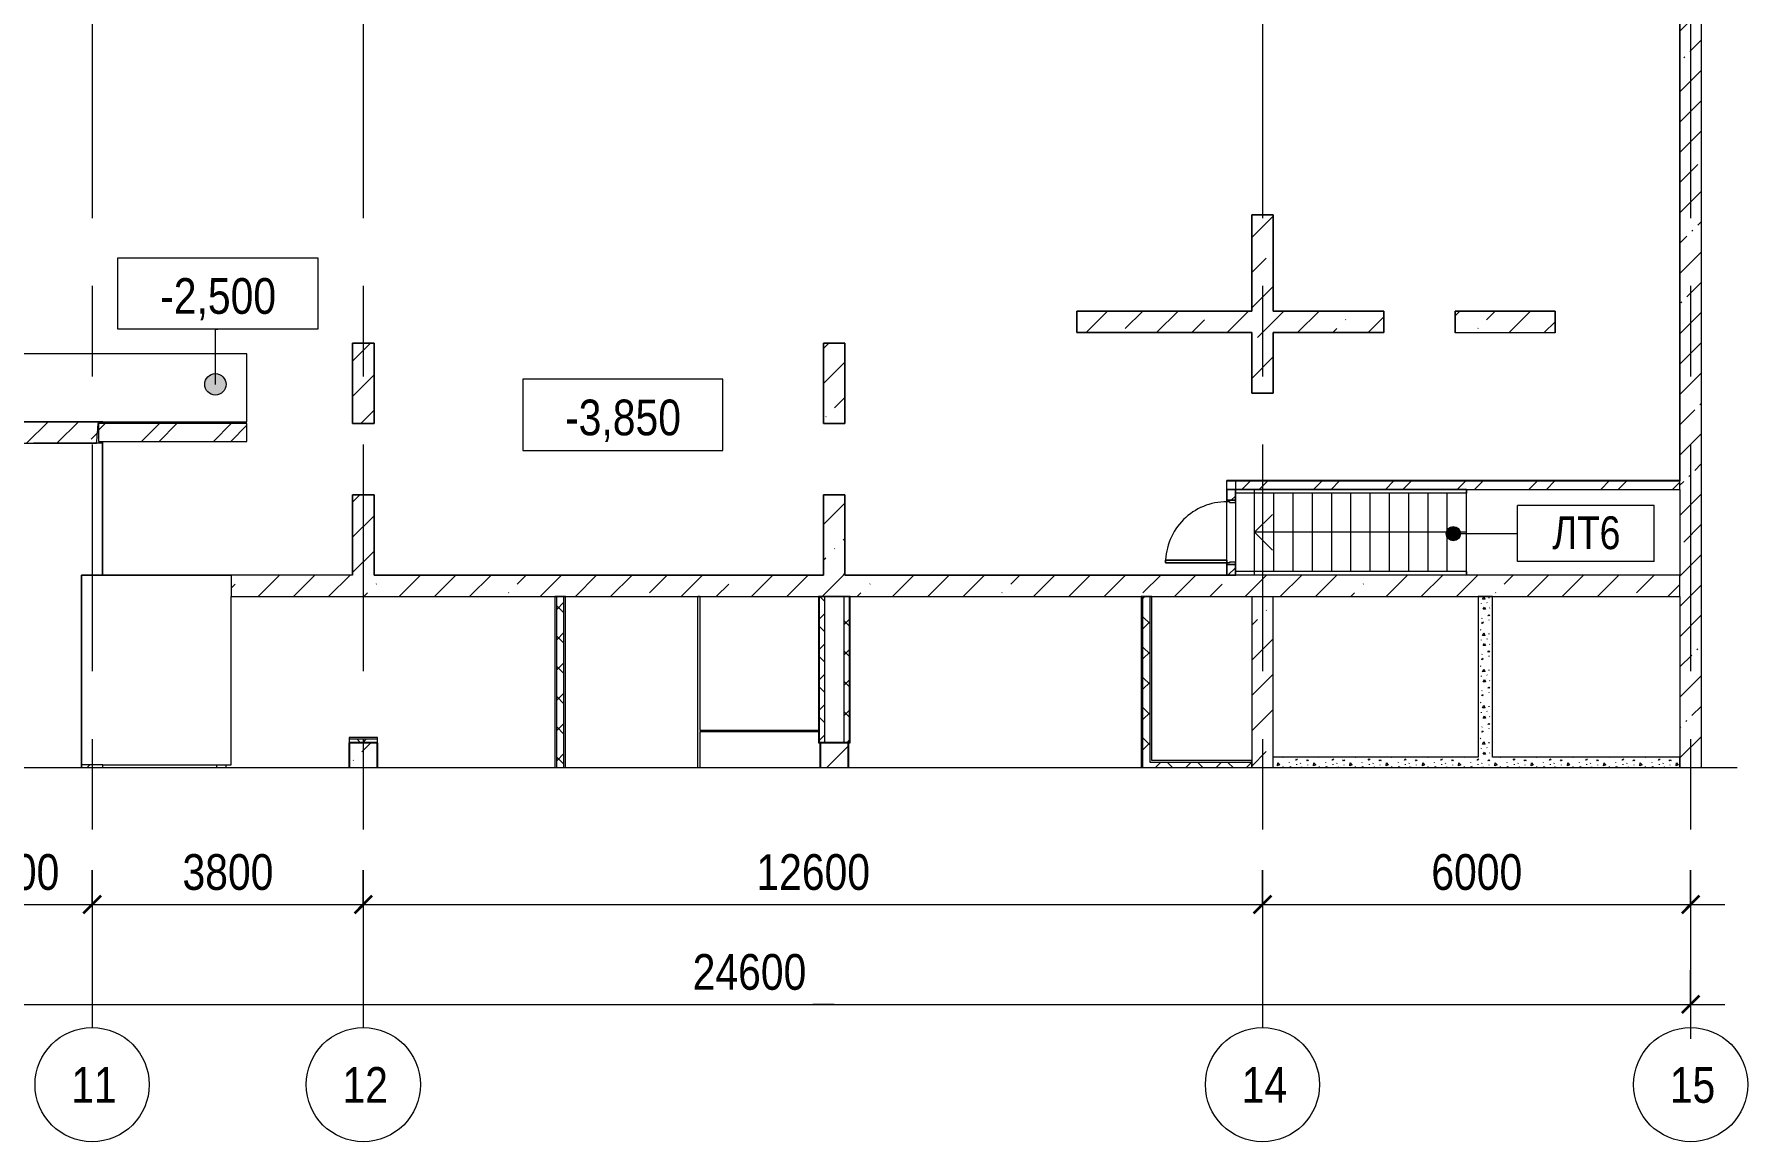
# Model space of a CAD drawing. Header units: millimetres. Extents: x 46431 to 216095, y -43515 to 31605.
# Drawn here: x 191614 to 215625, y -21274 to -5752 of the extents above; entities that cross this region are included whole.
import ezdxf

# ---------------------------------------------------------------- set-up
doc = ezdxf.new("R2010")
doc.units = ezdxf.units.MM
doc.linetypes.add('Осевые', pattern=[6350, 1270, -952.5, 3175, -952.5])
for name, color, linetype, lineweight in [('Высотные отметки', 7, 'Continuous', 9), ('Двери', 7, 'Continuous', 9), ('Каркас_Импост', 7, 'Continuous', 9), ('Колонны', 7, 'Continuous', 9), ('Колонны-1', 7, 'Continuous', 25), ('Контуры', 7, 'Continuous', 9), ('Линии подступенков-1', 7, 'Continuous', 9), ('Линии свеса', 7, 'Continuous', 9), ('Марки помещений', 7, 'Continuous', 9), ('Общие ребра', 7, 'Continuous', 9), ('Ограждение', 7, 'Continuous', 9), ('Оси', 7, 'Continuous', 9), ('Оси-1', 7, 'Continuous', 18), ('Оси-2', 7, 'Осевые', 9), ('Панель', 7, 'Continuous', 9), ('Перекрытия', 7, 'Continuous', 9), ('Перекрытия-1', 7, 'Continuous', 18), ('Поручни', 7, 'Continuous', 9), ('Размеры', 7, 'Continuous', 9), ('Размеры-200', 7, 'Continuous', 9), ('Стены', 7, 'Continuous', 9), ('Стены-1', 7, 'Continuous', 18), ('Стрелки вверх', 7, 'Continuous', 9), ('Штриховка разреза-3', 7, 'Continuous', 9), ('Элементы узлов', 7, 'Continuous', 9)]:
    doc.layers.add(name, color=color, linetype=linetype, lineweight=lineweight)
doc.styles.add('Arial Narrow', font='Arial Narrow.ttf', dxfattribs={"height": 500})
doc.styles.add('Arial Narrow_1', font='Arial Narrow.ttf', dxfattribs={"height": 460})
doc.dimstyles.new('Диагональ_-_2_5_мм_Arial_narrow', dxfattribs={"dimscale": 304.8, "dimtxt": 511.715487, "dimasz": 0.787402, "dimexe": 1.574803, "dimexo": 0.0625, "dimgap": 0.19685, "dimtad": 1, "dimdec": 0, "dimzin": 0, "dimdsep": 46, "dimtxsty": 'Arial Narrow', "dimblk1": 'OBLIQUE', "dimblk2": 'OBLIQUE', "dimsah": 1, "dimcen": 0.09, "dimdle": 1.574803, "dimazin": 0, "dimtfac": 1, "dimtdec": 4, "dimtix": 1, "dimtmove": 1, "dimatfit": 3, "dimfxl": 1.574803, "dimfxlon": 1, "dimtvp": 1, "dimtolj": 1, "dimtzin": 0, "dimarcsym": 2})
doc.dimstyles.new('Диагональ_-_2_5_мм_Arial_narrow_1', dxfattribs={"dimscale": 304.8, "dimtxt": 511.715487, "dimasz": 0.787402, "dimexe": 1.574803, "dimexo": 0.0625, "dimgap": 0.19685, "dimtad": 1, "dimdec": 0, "dimzin": 0, "dimdsep": 46, "dimtxsty": 'Arial Narrow', "dimblk1": 'OBLIQUE', "dimblk2": 'OBLIQUE', "dimsah": 1, "dimcen": 0.09, "dimdle": 1.574803, "dimazin": 0, "dimtfac": 1, "dimtdec": 4, "dimtix": 1, "dimtmove": 0, "dimatfit": 3, "dimfxl": 1.574803, "dimfxlon": 1, "dimtvp": 1, "dimtolj": 1, "dimtzin": 0, "dimarcsym": 2})
pattern_1 = [(315, (86096.3, 20.32), (507.9997, 0), [7.184, -711.236]), (63.435, (86172.5, 76.2), (-0.0009, 508.0002), [11.359, -1124.563]), (90, (86015, 60.96), (-508, 508), [10.16, -497.84]), (315, (85893.1, 127), (507.9997, 0), [7.184, -711.236]), (270, (86223.3, 40.64), (508, -508), [6.706, -501.294]), (270, (86106.45, 386.1), (508, -508), [6.706, -501.294]), (45, (86177.57, 441.96), (0, 507.9997), [7.184, -711.236]), (90, (86075.97, 182.9), (-508, 508), [6.706, -501.294]), (90, (86015, 259.1), (-508, 508), [6.706, -501.294]), (270, (86172.5, 238.76), (508, -508), [6.706, -501.294]), (45, (86020.1, 426.72), (0, 507.9997), [7.184, -711.236]), (45, (85913.4, 284.48), (0, 507.9997), [7.184, -711.236]), (270, (85903.25, 492.76), (508, -508), [6.706, -501.294]), (315, (86228.37, 406.4), (507.9997, 0), [7.184, -711.236]), (90, (86370.6, 71.1), (-508, 508), [6.706, -501.294]), (315, (86248.7, 137.16), (507.9997, 0), [7.184, -711.236]), (90, (86370.6, 264.16), (-508, 508), [10.16, -497.84]), (90, (86375.7, 436.9), (-508, 508), [6.706, -501.294]), (90, (86269, 294.64), (-508, 508), [6.706, -501.294]), (315, (86253.77, 497.84), (507.9997, 0), [7.184, -711.236]), (0, (86370.6, 497.84), (508, 508), [6.706, -501.294]), (315, (85984.53, 508), (507.9997, 0), [7.184, -711.236]), (270, (86126.77, 132.1), (508, -508), [6.706, -501.294]), (0, (86345.2, 172.7), (508, 508), [6.706, -501.294]), (56.31, (86167.41, 5.08), (507.99879, 1016.00085), [18.316, -1813.304]), (315, (86177.57, 20.32), (507.9997, 0), [14.368, -704.052]), (194.036, (86187.73, 10.16), (-1524.00192, -507.99336), [20.945, -2073.592]), (60.255, (85923.57, 45.72), (508.00199, 1015.99946), [40.956, -4054.671]), (293.199, (85943.89, 81.28), (508.006508, -1015.996307), [38.688, -3830.124]), (180, (85959.13, 45.7), (-508, -508), [35.56, -472.44]), (63.435, (85913.41, 213.36), (-0.0009, 508.0002), [22.718, -1113.204]), (315, (85923.57, 233.68), (507.9997, 0), [14.368, -704.052]), (206.565, (85933.73, 223.52), (-508.00066, -508.0002), [22.718, -1113.204]), (66.801, (86279.17, 50.8), (1016.01901, 2539.993042), [38.688, -3830.124]), (296.565, (86294.41, 86.36), (508.0002, -508.00066), [34.078, -1101.845]), (189.462, (86309.65, 55.88), (-2540.002556, -507.985985), [30.901, -3059.143]), (82.875, (86096.29, 248.92), (-0.000517, 507.999884), [40.956, -4054.671]), (315, (86101.37, 289.56), (507.9997, 0), [35.921, -682.5]), (206.565, (86126.77, 264.16), (-508.00066, -508.0002), [34.078, -1101.845]), (71.565, (86269.01, 223.52), (0.00014, 507.99998), [16.064, -1590.373]), (326.31, (86274.09, 238.76), (1016.00085, -507.99879), [18.316, -1813.304]), (194.036, (86289.33, 228.6), (-1524.00192, -507.99336), [20.945, -2073.592]), (60.255, (86060.73, 472.44), (508.00199, 1015.99946), [40.956, -4054.671]), (288.435, (86081.05, 508), (508.0012, -1015.99951), [32.129, -1574.308]), (189.462, (86091.21, 477.52), (-2540.002556, -507.985985), [30.901, -3059.143]), (63.435, (85933.73, 411.48), (-0.0009, 508.0002), [34.078, -1101.845]), (296.565, (85948.97, 441.96), (508.0002, -508.00066), [34.078, -1101.845]), (180, (85964.2, 411.5), (-508, -508), [30.48, -477.52]), (56.31, (85999.77, 320.04), (507.99879, 1016.00085), [18.316, -1813.304]), (326.31, (86009.93, 335.28), (1016.00085, -507.99879), [18.316, -1813.304]), (191.31, (86025.17, 325.12), (-2031.99947, -508.00241), [25.903, -2564.399]), (63.435, (86172.5, 365.76), (-0.0009, 508.0002), [22.718, -1113.204]), (326.31, (86182.65, 386.08), (1016.00085, -507.99879), [18.316, -1813.304]), (201.801, (86197.89, 375.92), (-1016.00392, -507.992605), [27.357, -2708.307]), (60.255, (86284.25, 416.56), (508.00199, 1015.99946), [40.956, -4054.671]), (288.435, (86304.57, 452.12), (508.0012, -1015.99951), [32.129, -1574.308]), (189.462, (86314.73, 421.64), (-2540.002556, -507.985985), [30.901, -3059.143]), (56.31, (86355.37, 330.2), (507.99879, 1016.00085), [18.316, -1813.304]), (315, (86365.53, 345.44), (507.9997, 0), [14.368, -704.052]), (194.036, (86375.69, 335.28), (-1524.00192, -507.99336), [20.945, -2073.592])]
pattern_2 = [(45, (85893.1, 0), (-493.914, 493.914), []), (45, (86387, 0), (-493.914, 493.914), [873.125, -174.625, 6.706, -167.919])]
pattern_3 = [(45, (85893.1, 0), (-424.264, 424.264), [600, -100, 20, -100]), (45, (85893.1, 424), (-424.264, 424.264), [])]
pattern_4 = [(45, (85893.1, 0), (-502.8943, 502.8943), []), (45, (85893.1, 762), (-502.8943, 502.8943), [])]
pattern_5 = [(45, (85893.1, 0), (-212.132, 212.132), []), (135, (85893.1, 0), (-212.132, -212.132), [])]

# ---------------------------------------------------------------- blocks, each defined once
blk = doc.blocks.new('Колонна 39 - Колонна 40-55-738601-Фрагмент плана на отм_ -3_500')
at = {"layer": 'Колонны'}
h = blk.add_hatch(dxfattribs=at)
h.set_pattern_fill('FP_41', color=256, style=0, pattern_type=2)
h.set_pattern_definition([(45, (-46800, -8400), (-493.914, 493.914), []), (45, (-46306.1, -8400), (-493.914, 493.914), [873.125, -174.625, 6.706, -167.919])])
h.paths.add_polyline_path([(63332, -24433), (63732, -24433), (63732, -24083), (63332, -24083)], flags=0)
at = {"layer": 'Колонны-1'}
for p, q in [((63732, -24083), (63332, -24083)), ((63332, -24083), (63332, -24433)), ((63732, -24433), (63732, -24083))]:
    blk.add_line(p, q, dxfattribs=at)
blk = doc.blocks.new('Колонна 40 - Колонна 40-55-738642-Фрагмент плана на отм_ -3_500')
at = {"layer": 'Колонны'}
h = blk.add_hatch(dxfattribs=at)
h.set_pattern_fill('FP_42', color=256, style=0, pattern_type=2)
h.set_pattern_definition([(45, (-53400, -8400), (-493.914, 493.914), []), (45, (-52906.1, -8400), (-493.914, 493.914), [873.125, -174.625, 6.706, -167.919])])
h.paths.add_polyline_path([(63732, -24433), (63732, -24083), (63332, -24083), (63332, -24433)], flags=0)
at = {"layer": 'Колонны-1'}
for p, q in [((63732, -24083), (63332, -24083)), ((63332, -24083), (63332, -24433)), ((63732, -24433), (63732, -24083))]:
    blk.add_line(p, q, dxfattribs=at)
blk = doc.blocks.new('Ограждение - Ограждение-4842398-Фрагмент плана на отм_ -3_500')
at = {"layer": 'Поручни'}
for p, q in [((122552, -12183), (122552, -12133)), ((122822, -12133), (122552, -12133)), ((122822, -12183), (122557, -12183)), ((125792, -12133), (122822, -12133)), ((125792, -12183), (122822, -12183)), ((125792, -12133), (125792, -12183))]:
    blk.add_line(p, q, dxfattribs=at)
blk = doc.blocks.new('Ограждение - Ограждение-4842402-Фрагмент плана на отм_ -3_500')
at = {"layer": 'Поручни'}
for p, q in [((122552, -13332), (122552, -13282)), ((122822, -13332), (122553, -13332)), ((122822, -13282), (122556, -13282)), ((125792, -13282), (122822, -13282)), ((125792, -13332), (122822, -13332)), ((125792, -13282), (125792, -13332))]:
    blk.add_line(p, q, dxfattribs=at)
blk = doc.blocks.new('Дверь - Однопольная - ДВ2_21х9-6240599-Фрагмент плана на отм_ -3_500')
at = {"layer": 'Двери'}
for p, q in [((-389, 918), (-429, 918)), ((-429, 918), (-429, 60)), ((-389, 60), (-389, 918)), ((-429, 60), (-389, 60))]:
    blk.add_line(p, q, dxfattribs=at)
blk.add_arc((-429, 60), 858, 360, 90, dxfattribs=at)
at = {"layer": 'Каркас_Импост'}
for p, q in [((-430, 60), (-450, 60)), ((-450, 60), (-450, -60)), ((-430, 20), (-430, 60)), ((-420, 20), (-430, 20)), ((-420, -60), (-420, 20)), ((430, 20), (420, 20)), ((420, 20), (420, -60)), ((450, 60), (430, 60)), ((430, 60), (430, 20)), ((450, -60), (450, 60)), ((-450, -60), (-420, -60)), ((420, -60), (450, -60))]:
    blk.add_line(p, q, dxfattribs=at)
at = {"layer": 'Панель'}
for p, q in [((-429, 918), (-389, 918)), ((-429, 60), (-429, 918)), ((-389, 918), (-389, 60)), ((-389, 60), (-429, 60))]:
    blk.add_line(p, q, dxfattribs=at)
blk = doc.blocks.new('Линия разрыва1 - М 200-5815316-Фрагмент плана на отм_ -3_500')
at = {"layer": 'Элементы узлов'}
blk.add_line((24200, 0), (90, 0), dxfattribs=at)
blk = doc.blocks.new('Линия разрыва1 - М 200-5354973-Фрагмент плана на отм_ -3_500')
at = {"layer": 'Элементы узлов'}
for p, q in [((-88, 0), (-11630, 0)), ((-44, -170), (-88, 0)), ((45, 172), (-44, -170)), ((90, 0), (45, 172)), ((13330, 0), (90, 0))]:
    blk.add_line(p, q, dxfattribs=at)
blk = doc.blocks.new('Ось сетки - По умолчанию 2-349628-Фрагмент плана на отм_ -3_500')
at = {"layer": 'Оси-1'}
blk.add_circle((0, 0), 4, dxfattribs=at)
blk = doc.blocks.new('DIMBLOCK43-Фрагмент плана на отм_ -3_500')
at = {"layer": 'Размеры-200', "lineweight": 35, "transparency": 16777216}
for points in [[(190225, -17950), (190345, -17830), (190105, -18070)], [(192425, -17950), (192545, -17830), (192305, -18070)]]:
    blk.add_hatch(color=256, dxfattribs=at).paths.add_polyline_path(points, flags=0)
at = {"layer": 'Размеры-200', "transparency": 16777216}
for p, q in [((190225, -17470), (190225, -18430)), ((190225, -17950), (190225, -17470)), ((192425, -17470), (192425, -18430)), ((192425, -17950), (192425, -17470)), ((190225, -17950), (192425, -17950))]:
    blk.add_line(p, q, dxfattribs=at)
at = {"layer": 'Размеры-200', "lineweight": 35, "transparency": 16777216}
for p, q in [((190345, -17830), (190105, -18070)), ((190105, -18070), (190225, -17950)), ((190225, -17950), (190345, -17830)), ((192545, -17830), (192305, -18070)), ((192305, -18070), (192425, -17950)), ((192425, -17950), (192545, -17830))]:
    blk.add_line(p, q, dxfattribs=at)
at = {"layer": 'Размеры-200', "color": 0, "transparency": 16777216, "insert": (190691, -17244), "char_height": 500, "width": 1520.53, "attachment_point": 1, "line_spacing_factor": 0.974696, "style": 'Arial Narrow'}
blk.add_mtext('2200', dxfattribs=at)
blk = doc.blocks.new('_Oblique')
at = {"color": 0, "linetype": 'ByBlock', "lineweight": -2}
blk.add_line((-0.5, -0.5), (0.5, 0.5), dxfattribs=at)
blk = doc.blocks.new('DIMBLOCK44-Фрагмент плана на отм_ -3_500')
at = {"layer": 'Размеры-200', "lineweight": 35, "transparency": 16777216}
for points in [[(192425, -17950), (192545, -17830), (192305, -18070)], [(196225, -17950), (196345, -17830), (196105, -18070)]]:
    blk.add_hatch(color=256, dxfattribs=at).paths.add_polyline_path(points, flags=0)
at = {"layer": 'Размеры-200', "transparency": 16777216}
for p, q in [((192425, -17470), (192425, -18430)), ((192425, -17950), (192425, -17470)), ((196225, -17470), (196225, -18430)), ((196225, -17950), (196225, -17470)), ((192425, -17950), (196225, -17950))]:
    blk.add_line(p, q, dxfattribs=at)
at = {"layer": 'Размеры-200', "lineweight": 35, "transparency": 16777216}
for p, q in [((192545, -17830), (192305, -18070)), ((192305, -18070), (192425, -17950)), ((192425, -17950), (192545, -17830)), ((196345, -17830), (196105, -18070)), ((196105, -18070), (196225, -17950)), ((196225, -17950), (196345, -17830))]:
    blk.add_line(p, q, dxfattribs=at)
at = {"layer": 'Размеры-200', "color": 0, "transparency": 16777216, "insert": (193691, -17244), "char_height": 500, "width": 1520.53, "attachment_point": 1, "line_spacing_factor": 0.974696, "style": 'Arial Narrow'}
blk.add_mtext('3800', dxfattribs=at)
blk = doc.blocks.new('DIMBLOCK45-Фрагмент плана на отм_ -3_500')
at = {"layer": 'Размеры-200', "lineweight": 35, "transparency": 16777216}
for points in [[(196225, -17950), (196345, -17830), (196105, -18070)], [(208825, -17950), (208945, -17830), (208705, -18070)]]:
    blk.add_hatch(color=256, dxfattribs=at).paths.add_polyline_path(points, flags=0)
at = {"layer": 'Размеры-200', "transparency": 16777216}
for p, q in [((196225, -17470), (196225, -18430)), ((196225, -17950), (196225, -17470)), ((208825, -17470), (208825, -18430)), ((208825, -17950), (208825, -17470)), ((196225, -17950), (208825, -17950))]:
    blk.add_line(p, q, dxfattribs=at)
at = {"layer": 'Размеры-200', "lineweight": 35, "transparency": 16777216}
for p, q in [((196345, -17830), (196105, -18070)), ((196105, -18070), (196225, -17950)), ((196225, -17950), (196345, -17830)), ((208945, -17830), (208705, -18070)), ((208705, -18070), (208825, -17950)), ((208825, -17950), (208945, -17830))]:
    blk.add_line(p, q, dxfattribs=at)
at = {"layer": 'Размеры-200', "color": 0, "transparency": 16777216, "insert": (201733, -17244), "char_height": 500, "width": 1900.66, "attachment_point": 1, "line_spacing_factor": 0.974696, "style": 'Arial Narrow'}
blk.add_mtext('12600', dxfattribs=at)
blk = doc.blocks.new('DIMBLOCK46-Фрагмент плана на отм_ -3_500')
at = {"layer": 'Размеры-200', "lineweight": 35, "transparency": 16777216}
for points in [[(208825, -17950), (208945, -17830), (208705, -18070)], [(214825, -17950), (214945, -17830), (214705, -18070)]]:
    blk.add_hatch(color=256, dxfattribs=at).paths.add_polyline_path(points, flags=0)
at = {"layer": 'Размеры-200', "transparency": 16777216}
for p, q in [((208825, -17470), (208825, -18430)), ((208825, -17950), (208825, -17470)), ((214825, -17470), (214825, -18430)), ((214825, -17950), (214825, -17470)), ((208825, -17950), (215305, -17950))]:
    blk.add_line(p, q, dxfattribs=at)
at = {"layer": 'Размеры-200', "lineweight": 35, "transparency": 16777216}
for p, q in [((208945, -17830), (208705, -18070)), ((208705, -18070), (208825, -17950)), ((208825, -17950), (208945, -17830)), ((214945, -17830), (214705, -18070)), ((214705, -18070), (214825, -17950)), ((214825, -17950), (214945, -17830))]:
    blk.add_line(p, q, dxfattribs=at)
at = {"layer": 'Размеры-200', "color": 0, "transparency": 16777216, "insert": (211191, -17244), "char_height": 500, "width": 1520.53, "attachment_point": 1, "line_spacing_factor": 0.974696, "style": 'Arial Narrow'}
blk.add_mtext('6000', dxfattribs=at)
blk = doc.blocks.new('DIMBLOCK48-Фрагмент плана на отм_ -3_500')
at = {"layer": 'Размеры-200', "lineweight": 35, "transparency": 16777216}
for points in [[(190225, -19350), (190345, -19230), (190105, -19470)], [(214825, -19350), (214945, -19230), (214705, -19470)]]:
    blk.add_hatch(color=256, dxfattribs=at).paths.add_polyline_path(points, flags=0)
at = {"layer": 'Размеры-200', "transparency": 16777216}
for p, q in [((190225, -18870), (190225, -19830)), ((190225, -19350), (190225, -18870)), ((214825, -18870), (214825, -19830)), ((214825, -19350), (214825, -18870)), ((190225, -19350), (215305, -19350)), ((200840, -19350), (202824, -19350)), ((202824, -19350), (202525, -19350))]:
    blk.add_line(p, q, dxfattribs=at)
at = {"layer": 'Размеры-200', "lineweight": 35, "transparency": 16777216}
for p, q in [((190345, -19230), (190105, -19470)), ((190105, -19470), (190225, -19350)), ((190225, -19350), (190345, -19230)), ((214945, -19230), (214705, -19470)), ((214705, -19470), (214825, -19350)), ((214825, -19350), (214945, -19230))]:
    blk.add_line(p, q, dxfattribs=at)
at = {"layer": 'Размеры-200', "color": 0, "transparency": 16777216, "insert": (200840, -18644), "char_height": 500, "width": 1900.66, "attachment_point": 1, "line_spacing_factor": 0.974696, "style": 'Arial Narrow'}
blk.add_mtext('24600', dxfattribs=at)
blk = doc.blocks.new('Высотные отметки - Высотная отметка - Рамка_14мм длина-4459141-Фрагмент плана на отм_ -3_500')
at = {"layer": 'Высотные отметки'}
for p, q in [((7, 5), (-7, 5)), ((-7, 5), (-7, 0)), ((7, 0), (7, 5)), ((-7, 0), (7, 0))]:
    blk.add_line(p, q, dxfattribs=at)
blk = doc.blocks.new('Марка помещения_Р - Марка помещения-4575829-Фрагмент плана на отм_ -3_500')
at = {"layer": 'Марки помещений'}
for p, q in [((-4.79375, -1.95625), (-4.79375, 1.95625)), ((4.79375, 1.95625), (-4.79375, 1.95625)), ((4.79375, -1.95625), (4.79375, 1.95625)), ((4.79375, -1.95625), (-4.79375, -1.95625))]:
    blk.add_line(p, q, dxfattribs=at)

msp = doc.modelspace()

# ---------------------------------------------------------------- hatches: boundary and pattern name
at = {"layer": 'Высотные отметки'}
h = msp.add_hatch(color=256, dxfattribs=at)
edge = h.paths.add_edge_path(flags=0)
edge.add_arc((194152.6, -10659.2), 150, 0, 360)
at = {"layer": 'Марки помещений'}
h = msp.add_hatch(color=256, dxfattribs=at)
edge = h.paths.add_edge_path(flags=0)
edge.add_arc((211498.9, -12750.6), 100, 0, 360)
at = {"layer": 'Штриховка разреза-3'}
h = msp.add_hatch(dxfattribs=at)
h.set_pattern_fill('FP_4', color=256, style=0, pattern_type=2)
h.set_pattern_definition(pattern_3)
h.paths.add_polyline_path([(214974.7, -16032.9), (214972.7, -2702.6), (214804.3, -2658.7), (214974.7, -2614.6), (214974.7, 8617.1), (214674.7, 8617.1), (214674.7, -16032.9), (214894.6, -16032.9)], flags=0)
h = msp.add_hatch(dxfattribs=at)
h.set_pattern_fill('FP_8', color=256, style=0, pattern_type=2)
h.set_pattern_definition(pattern_2)
h.paths.add_polyline_path([(208974.7, -10783.9), (208974.7, -9932.9), (208674.7, -9932.9), (208674.7, -10783.9)], flags=0)
h.paths.add_polyline_path([(208974.7, -9632.9), (208974.7, -8281.9), (208674.7, -8281.9), (208674.7, -9632.9)], flags=0)
h = msp.add_hatch(dxfattribs=at)
h.set_pattern_fill('FP_8', color=256, style=0, pattern_type=2)
h.set_pattern_definition(pattern_2)
h.paths.add_polyline_path([(212924.7, -9932.9), (212924.7, -9632.9), (211524.7, -9632.9), (211524.7, -9932.9)], flags=0)
h.paths.add_polyline_path([(208974.7, -9932.9), (210524.7, -9932.9), (210524.7, -9632.9), (206224.7, -9632.9), (206224.7, -9932.9), (208674.7, -9932.9)], flags=0)
h = msp.add_hatch(dxfattribs=at)
h.set_pattern_fill('FP_8', color=256, style=0, pattern_type=2)
h.set_pattern_definition(pattern_2)
h.paths.add_polyline_path([(196074.7, -13332.9), (196374.7, -13332.9), (196374.7, -12207.9), (196074.7, -12207.9), (196074.7, -13231.2)], flags=0)
h.paths.add_polyline_path([(196074.7, -11207.9), (196374.7, -11207.9), (196374.7, -10082.9), (196074.7, -10082.9)], flags=0)
h = msp.add_hatch(dxfattribs=at)
h.set_pattern_fill('FP_8', color=256, style=0, pattern_type=2)
h.set_pattern_definition(pattern_2)
h.paths.add_polyline_path([(202674.7, -13332.9), (202974.7, -13332.9), (202974.7, -12207.9), (202674.7, -12207.9), (202674.7, -13231.2)], flags=0)
h.paths.add_polyline_path([(202974.7, -11207.9), (202974.7, -10082.9), (202674.7, -10082.9), (202674.7, -11207.9)], flags=0)
h = msp.add_hatch(dxfattribs=at)
h.set_pattern_fill('FP_4', color=256, style=0, pattern_type=2)
h.set_pattern_definition(pattern_3)
h.paths.add_polyline_path([(192487.8, -11482.9), (192513.3, -11182.9), (191474.7, -11182.9), (191474.7, -11482.9), (191577.8, -11482.9)], flags=0)
h.paths.add_polyline_path([(190474.7, -11482.9), (190474.7, -11182.9), (190374.7, -11182.9), (190374.7, -11482.9)], flags=0)
h = msp.add_hatch(dxfattribs=at)
h.set_pattern_fill('FP_3', color=256, style=0, pattern_type=2)
h.set_pattern_definition(pattern_4)
h.paths.add_polyline_path([(194592.7, -11457.9), (194592.7, -11207.9), (192512.7, -11207.9), (192512.7, -11457.9)], flags=0)
h = msp.add_hatch(dxfattribs=at)
h.set_pattern_fill('FP_3', color=256, style=0, pattern_type=2)
h.set_pattern_definition(pattern_4)
h.paths.add_polyline_path([(208324.7, -13332.9), (208444.7, -13332.9), (208444.7, -13182.9), (208324.7, -13182.9), (208324.7, -13330.9)], flags=0)
h.paths.add_polyline_path([(208444.7, -12282.9), (208444.7, -12132.9), (208324.7, -12132.9), (208324.7, -12282.9)], flags=0)
h = msp.add_hatch(dxfattribs=at)
h.set_pattern_fill('FP_3', color=256, style=0, pattern_type=2)
h.set_pattern_definition(pattern_4)
h.paths.add_polyline_path([(214674.7, -12132.9), (214674.7, -12012.9), (208444.7, -12012.9), (208444.7, -12132.9), (209792.6, -12132.9)], flags=0)
h = msp.add_hatch(dxfattribs=at)
h.set_pattern_fill('FP_8', color=256, style=0, pattern_type=2)
h.set_pattern_definition(pattern_2)
h.paths.add_polyline_path([(194374.7, -13632.9), (214674.7, -13632.9), (214674.7, -13332.9), (194374.7, -13332.9)], flags=0)
h = msp.add_hatch(dxfattribs=at)
h.set_pattern_fill('FP_1', color=256, style=0, pattern_type=2)
h.set_pattern_definition(pattern_5)
h.paths.add_polyline_path([(198934.7, -16032.9), (199034.7, -16032.9), (199034.7, -13632.9), (198934.7, -13632.9)], flags=0)
h = msp.add_hatch(dxfattribs=at)
h.set_pattern_fill('FP_1', color=256, style=0, pattern_type=2)
h.set_pattern_definition(pattern_5)
h.paths.add_polyline_path([(202689.7, -15682.9), (202689.7, -13632.9), (202614.7, -13632.9), (202614.7, -15682.9)], flags=0)
h = msp.add_hatch(dxfattribs=at)
h.set_pattern_fill('FP_1', color=256, style=0, pattern_type=2)
h.set_pattern_definition(pattern_5)
h.paths.add_polyline_path([(203034.7, -15682.9), (203034.7, -13632.9), (202959.7, -13632.9), (202959.7, -15682.9)], flags=0)
h = msp.add_hatch(dxfattribs=at)
h.set_pattern_fill('FP_1', color=256, style=0, pattern_type=2)
h.set_pattern_definition(pattern_5)
h.paths.add_polyline_path([(207174.7, -16032.9), (207249.7, -16032.9), (207249.7, -13632.9), (207149.7, -13632.9), (207149.7, -16032.9)], flags=0)
h = msp.add_hatch(dxfattribs=at)
h.set_pattern_fill('FP_8', color=256, style=0, pattern_type=2)
h.set_pattern_definition(pattern_2)
h.paths.add_polyline_path([(208854.7, -16032.9), (208974.7, -16032.9), (208974.7, -13632.9), (208674.7, -13632.9), (208674.7, -16032.9)], flags=0)
h = msp.add_hatch(dxfattribs=at)
h.set_pattern_fill('FP_54', color=256, style=0, pattern_type=2)
h.set_pattern_definition(pattern_1)
h.paths.add_polyline_path([(212048.6, -15882.9), (212048.6, -13632.9), (211848.6, -13632.9), (211848.6, -15882.9)], flags=0)
h = msp.add_hatch(dxfattribs=at)
h.set_pattern_fill('FP_1', color=256, style=0, pattern_type=2)
h.set_pattern_definition(pattern_5)
h.paths.add_polyline_path([(196424.7, -15682.9), (196424.7, -15632.9), (196024.7, -15632.9), (196024.7, -15682.9)], flags=0)
h = msp.add_hatch(dxfattribs=at)
h.set_pattern_fill('FP_8', color=256, style=0, pattern_type=2)
h.set_pattern_definition(pattern_2)
h.paths.add_polyline_path([(192574.7, -16032.9), (192574.7, -15992.9), (192274.7, -15992.9), (192274.7, -16032.9)], flags=0)
h = msp.add_hatch(dxfattribs=at)
h.set_pattern_fill('FP_1', color=256, style=0, pattern_type=2)
h.set_pattern_definition(pattern_5)
h.paths.add_polyline_path([(208674.7, -16032.9), (208674.7, -15957.9), (207249.7, -15957.9), (207249.7, -16032.9), (208324.7, -16032.9)], flags=0)
h = msp.add_hatch(dxfattribs=at)
h.set_pattern_fill('FP_54', color=256, style=0, pattern_type=2)
h.set_pattern_definition(pattern_1)
h.paths.add_polyline_path([(214629.7, -16032.9), (214674.7, -16032.9), (214674.7, -15882.9), (208974.7, -15882.9), (208974.7, -16032.9), (214611, -16032.9)], flags=0)

# ---------------------------------------------------------------- linework, layer by layer
at = {"layer": 'Высотные отметки'}
for p, q in [((194152.6, -9884.7), (194187, -9884.7)), ((194152.6, -10659.2), (194152.6, -9884.7)), ((199860.7, -11587.4), (199860.7, -11587.4)), ((199860.7, -11587.4), (199860.7, -11587.4))]:
    msp.add_line(p, q, dxfattribs=at)
msp.add_circle((194152.6, -10659.2), 150, dxfattribs=at)
at = {"layer": 'Контуры'}
for p, q in [((211684.7, -12132.9), (208444.7, -12132.9)), ((211684.7, -13332.9), (211684.7, -12132.9)), ((211684.7, -13332.9), (208444.7, -13332.9))]:
    msp.add_line(p, q, dxfattribs=at)
at = {"layer": 'Линии подступенков-1'}
for p, q in [((208714.7, -13332.9), (208714.7, -12132.9)), ((208984.7, -13282.5), (208984.7, -12183.3)), ((209254.7, -13282.5), (209254.7, -12183.3)), ((209524.7, -13282.5), (209524.7, -12183.3)), ((209794.7, -13282.5), (209794.7, -12183.3)), ((210064.7, -13282.5), (210064.7, -12183.3)), ((210334.7, -13282.5), (210334.7, -12183.3)), ((210604.7, -13282.5), (210604.7, -12183.3)), ((210874.7, -13282.5), (210874.7, -12183.3)), ((211144.7, -13282.5), (211144.7, -12183.3)), ((211414.7, -13282.5), (211414.7, -12183.3)), ((211684.7, -13332.9), (211684.7, -12132.9))]:
    msp.add_line(p, q, dxfattribs=at)
at = {"layer": 'Линии свеса'}
for p, q in [((208714.7, -13332.9), (208714.7, -12132.9)), ((208984.7, -13282.5), (208984.7, -12183.3)), ((209254.7, -13282.5), (209254.7, -12183.3)), ((209524.7, -13282.5), (209524.7, -12183.3)), ((209794.7, -13282.5), (209794.7, -12183.3)), ((210064.7, -13282.5), (210064.7, -12183.3)), ((210334.7, -13282.5), (210334.7, -12183.3)), ((210604.7, -13282.5), (210604.7, -12183.3)), ((210874.7, -13282.5), (210874.7, -12183.3)), ((211144.7, -13282.5), (211144.7, -12183.3)), ((211414.7, -13282.5), (211414.7, -12183.3))]:
    msp.add_line(p, q, dxfattribs=at)
at = {"layer": 'Марки помещений'}
msp.add_line((211498.9, -12750.6), (212397.3, -12750.6), dxfattribs=at)
msp.add_circle((211498.9, -12750.6), 100, dxfattribs=at)
at = {"layer": 'Общие ребра'}
for p, q in [((214974.7, -13633), (214974.7, -2703.1)), ((208974.7, -8281.9), (208674.7, -8281.9)), ((206224.7, -9632.9), (206224.7, -9932.9)), ((212924.7, -9932.9), (212924.7, -9632.9)), ((196074.7, -10082.9), (196074.7, -11207.9)), ((208674.7, -10783.9), (208974.7, -10783.9)), ((196074.7, -12207.9), (196074.7, -13332.9)), ((208324.7, -12132.9), (208324.7, -12282.9)), ((208324.7, -12282.9), (208324.7, -12132.9)), ((214674.7, -12132.9), (214674.7, -12012.9)), ((208324.7, -13182.9), (208324.7, -13330.9)), ((208324.7, -13330.9), (208324.7, -13182.9)), ((196074.7, -13332.9), (194374.7, -13332.9)), ((208324.7, -13332.9), (208444.7, -13332.9)), ((214674.7, -13632.9), (214674.7, -13332.9)), ((198934.7, -13632.9), (198909.7, -13632.9)), ((198934.7, -16032.9), (198934.7, -13632.9)), ((199034.7, -13632.9), (198934.7, -13632.9)), ((199059.7, -13632.9), (199034.7, -13632.9)), ((199034.7, -16032.9), (199034.7, -13632.9)), ((202614.7, -13632.9), (202602.2, -13632.9)), ((202689.7, -13632.9), (202614.7, -13632.9)), ((202614.7, -13632.9), (202614.7, -15682.9)), ((202959.7, -13632.9), (202689.7, -13632.9)), ((202689.7, -13632.9), (202689.7, -15682.9)), ((203034.7, -13632.9), (202959.7, -13632.9)), ((202959.7, -13632.9), (202959.7, -15682.9)), ((203047.2, -13632.9), (203034.7, -13632.9)), ((203034.7, -13632.9), (203034.7, -15682.9)), ((207149.7, -13632.9), (207124.7, -13632.9)), ((207149.7, -16032.9), (207149.7, -13632.9)), ((207249.7, -13632.9), (207149.7, -13632.9)), ((207274.7, -13632.9), (207249.7, -13632.9)), ((207249.7, -15957.9), (207249.7, -13632.9)), ((212048.6, -13632.9), (211848.6, -13632.9)), ((214974.7, -15762.9), (214974.7, -13633)), ((196424.7, -15632.9), (196024.7, -15632.9)), ((214974.7, -16032.9), (214974.7, -15762.9)), ((207274.7, -15957.9), (207249.7, -15957.9)), ((208674.7, -15957.9), (207274.7, -15957.9)), ((208674.7, -15932.9), (207276.7, -15932.9)), ((208674.7, -15932.9), (208674.7, -15957.9)), ((208674.7, -15957.9), (208674.7, -15932.9)), ((208674.7, -15957.9), (208674.7, -16032.9)), ((208674.7, -16032.9), (208674.7, -15957.9)), ((208974.7, -16032.9), (208974.7, -15882.9)), ((214674.7, -16032.9), (214674.7, -15882.9)), ((214674.7, -15882.9), (214674.7, -16032.9))]:
    msp.add_line(p, q, dxfattribs=at)
at = {"layer": 'Оси-2'}
for p, q in [((192424.7, 9769.9), (192424.7, -19674.5)), ((196224.7, 9769.9), (196224.7, -19674.5)), ((208824.7, 9769.9), (208824.7, -19674.5)), ((214824.7, 9769.9), (214824.7, -19674.5))]:
    msp.add_line(p, q, dxfattribs=at)
at = {"layer": 'Перекрытия'}
for p, q in [((214674.7, -12012.9), (214674.7, 4647.1)), ((208674.7, -9632.9), (208674.7, -8281.9)), ((208674.7, -8281.9), (208974.7, -8281.9)), ((208974.7, -8281.9), (208974.7, -9632.9)), ((206222.7, -9932.9), (206222.7, -9632.9)), ((206222.7, -9632.9), (208674.7, -9632.9)), ((208974.7, -9632.9), (210525.7, -9632.9)), ((210525.7, -9632.9), (210525.7, -9932.9)), ((211524.7, -9934.9), (211524.7, -9632.9)), ((211524.7, -9632.9), (212926.7, -9632.9)), ((212926.7, -9632.9), (212926.7, -9934.9)), ((196074.7, -11207.9), (196074.7, -10080.9)), ((196074.7, -10080.9), (196374.7, -10080.9)), ((196374.7, -10080.9), (196374.7, -11207.9)), ((202674.7, -11207.9), (202674.7, -10082.9)), ((202674.7, -10082.9), (202974.7, -10082.9)), ((202974.7, -10082.9), (202974.7, -11207.9)), ((208674.7, -9932.9), (206222.7, -9932.9)), ((208674.7, -10783.9), (208674.7, -9932.9)), ((210525.7, -9932.9), (208974.7, -9932.9)), ((208974.7, -9932.9), (208974.7, -10783.9)), ((212926.7, -9934.9), (211524.7, -9934.9)), ((194594.7, -10232.9), (190376.7, -10232.9)), ((194594.7, -11182.9), (194594.7, -10232.9)), ((208974.7, -10783.9), (208674.7, -10783.9)), ((191474.7, -11182.9), (194594.7, -11182.9)), ((192574.7, -11182.9), (192513.3, -11182.9)), ((192574.7, -11207.9), (192574.7, -11182.9)), ((196374.7, -11207.9), (196074.7, -11207.9)), ((202974.7, -11207.9), (202674.7, -11207.9)), ((192569.3, -11482.9), (191603.2, -11484.9)), ((192569.3, -13332.9), (192569.3, -11482.9)), ((192574.7, -13332.9), (192574.7, -11457.9)), ((196072.7, -13330.9), (196072.7, -12207.9)), ((196072.7, -12207.9), (196374.7, -12207.9)), ((196374.7, -12207.9), (196374.7, -13332.9)), ((202674.7, -13332.9), (202674.7, -12207.9)), ((202674.7, -12207.9), (202974.7, -12207.9)), ((202974.7, -12207.9), (202974.7, -13332.9)), ((208324.7, -13332.9), (208324.7, -12012.9)), ((208324.7, -12012.9), (214674.7, -12012.9)), ((208324.7, -12132.9), (212224.7, -12132.9)), ((192274.7, -16032.9), (192274.7, -13332.9)), ((192274.7, -13332.9), (192569.3, -13332.9)), ((192574.7, -13330.9), (196072.7, -13330.9)), ((196374.7, -13332.9), (202674.7, -13332.9)), ((202974.7, -13332.9), (208324.7, -13332.9)), ((212224.7, -13332.9), (208324.7, -13332.9)), ((194374.7, -13632.9), (214674.7, -13632.9)), ((192574.7, -16032.9), (192574.7, -15992.9))]:
    msp.add_line(p, q, dxfattribs=at)
at = {"layer": 'Перекрытия-1'}
for p, q in [((194374.7, -13332.9), (192274.7, -13332.9)), ((192274.7, -13332.9), (192274.7, -15992.9)), ((194374.7, -15992.9), (194374.7, -13632.9)), ((192574.7, -15992.9), (194374.7, -15992.9))]:
    msp.add_line(p, q, dxfattribs=at)
at = {"layer": 'Стены'}
for p, q in [((192274.7, -13632.9), (192274.7, -13332.9)), ((192274.7, -13332.9), (194374.7, -13332.9)), ((194374.7, -13332.9), (194374.7, -13632.9)), ((192274.7, -15992.9), (192274.7, -13632.9)), ((200914.7, -16032.9), (200914.7, -13632.9)), ((200939.7, -13632.9), (200914.7, -13632.9)), ((200939.7, -13632.9), (200939.7, -15505.9)), ((200939.7, -15505.9), (202600.2, -15505.9)), ((200939.7, -15530.9), (200939.7, -16032.9)), ((202600.2, -15530.9), (200939.7, -15530.9)), ((192574.7, -15992.9), (192274.7, -15992.9)), ((194172.2, -16032.9), (194172.2, -15992.9)), ((194297.2, -15992.9), (194297.2, -16032.9))]:
    msp.add_line(p, q, dxfattribs=at)
at = {"layer": 'Стены-1'}
for p, q in [((214674.7, 4647.1), (214674.7, -12012.9)), ((208674.7, -8281.9), (208674.7, -9632.9)), ((208974.7, -9632.9), (208974.7, -8281.9)), ((208674.7, -9632.9), (206224.7, -9632.9)), ((210524.7, -9632.9), (208974.7, -9632.9)), ((210524.7, -9932.9), (210524.7, -9632.9)), ((212924.7, -9632.9), (211524.7, -9632.9)), ((211524.7, -9632.9), (211524.7, -9932.9)), ((196374.7, -10082.9), (196074.7, -10082.9)), ((196374.7, -11207.9), (196374.7, -10082.9)), ((202974.7, -10082.9), (202674.7, -10082.9)), ((202674.7, -10082.9), (202674.7, -11207.9)), ((202974.7, -11207.9), (202974.7, -10082.9)), ((206224.7, -9932.9), (208674.7, -9932.9)), ((208674.7, -9932.9), (208674.7, -10783.9)), ((208974.7, -9932.9), (210524.7, -9932.9)), ((208974.7, -10783.9), (208974.7, -9932.9)), ((211524.7, -9932.9), (212924.7, -9932.9)), ((192513.3, -11182.9), (191474.7, -11182.9)), ((194592.7, -11207.9), (192512.7, -11207.9)), ((192512.7, -11207.9), (192512.7, -11457.9)), ((194592.7, -11457.9), (194592.7, -11207.9)), ((196074.7, -11207.9), (196374.7, -11207.9)), ((202674.7, -11207.9), (202974.7, -11207.9)), ((191474.7, -11482.9), (192487.8, -11482.9)), ((192512.7, -11457.9), (194592.7, -11457.9)), ((196374.7, -12207.9), (196074.7, -12207.9)), ((196374.7, -13332.9), (196374.7, -12207.9)), ((202974.7, -12207.9), (202674.7, -12207.9)), ((202674.7, -12207.9), (202674.7, -13332.9)), ((202974.7, -13332.9), (202974.7, -12207.9)), ((208324.7, -12012.9), (208319.7, -12012.9)), ((208319.7, -12012.9), (208319.7, -12282.9)), ((214674.7, -12007.9), (208324.7, -12007.9)), ((208324.7, -12007.9), (208324.7, -12012.9)), ((208324.7, -12132.9), (208324.7, -12012.9)), ((208324.7, -12012.9), (214674.7, -12012.9)), ((208444.7, -12132.9), (208324.7, -12132.9)), ((214674.7, -12012.9), (208444.7, -12012.9)), ((208444.7, -12012.9), (208444.7, -12132.9)), ((208444.7, -12282.9), (208444.7, -12132.9)), ((208444.7, -12132.9), (214674.7, -12132.9)), ((208444.7, -12137.9), (208444.7, -13332.9)), ((208449.7, -13330.9), (208449.7, -12137.9)), ((214674.7, -12012.9), (214674.7, -12007.9)), ((214674.7, -12132.9), (214674.7, -13332.9)), ((208319.7, -12282.9), (208324.7, -12282.9)), ((208324.7, -12282.9), (208444.7, -12282.9)), ((208324.7, -13182.9), (208319.7, -13182.9)), ((208319.7, -13182.9), (208319.7, -13330.9)), ((208444.7, -13182.9), (208324.7, -13182.9)), ((208444.7, -13332.9), (208444.7, -13182.9)), ((202674.7, -13332.9), (196374.7, -13332.9)), ((208324.7, -13332.9), (202974.7, -13332.9)), ((208319.7, -13330.9), (208324.7, -13330.9)), ((208324.7, -13330.9), (208324.7, -13332.9)), ((214674.7, -13332.9), (208444.7, -13332.9)), ((208444.7, -13332.9), (208449.7, -13332.9)), ((194374.7, -13632.9), (198909.7, -13632.9)), ((198909.7, -13632.9), (198909.7, -16032.9)), ((199059.7, -13632.9), (202602.2, -13632.9)), ((199059.7, -16032.9), (199059.7, -13632.9)), ((202602.2, -13632.9), (202602.2, -15682.9)), ((203047.2, -13632.9), (207124.7, -13632.9)), ((203047.2, -15682.9), (203047.2, -13632.9)), ((207124.7, -13632.9), (207124.7, -16032.9)), ((207274.7, -13632.9), (208674.7, -13632.9)), ((207274.7, -15932.9), (207274.7, -13632.9)), ((208674.7, -13632.9), (208674.7, -15882.9)), ((208974.7, -15882.9), (208974.7, -13632.9)), ((208974.7, -13632.9), (211848.6, -13632.9)), ((211848.6, -13632.9), (211848.6, -15882.9)), ((212048.6, -13632.9), (214674.7, -13632.9)), ((212048.6, -15882.9), (212048.6, -13632.9)), ((214674.7, -13632.9), (214674.7, -15882.9)), ((196424.7, -15607.9), (196024.7, -15607.9)), ((196024.7, -15607.9), (196024.7, -15682.9)), ((196024.7, -15682.9), (196424.7, -15682.9)), ((196424.7, -15682.9), (196424.7, -15607.9)), ((202602.2, -15682.9), (203047.2, -15682.9)), ((192274.7, -15992.9), (192274.7, -16032.9)), ((192574.7, -16032.9), (192574.7, -15992.9)), ((207276.7, -15932.9), (207274.7, -15932.9)), ((208674.7, -15882.9), (208674.7, -15932.9)), ((211848.6, -15882.9), (208974.7, -15882.9)), ((214674.7, -15882.9), (212048.6, -15882.9))]:
    msp.add_line(p, q, dxfattribs=at)
msp.add_arc((101698.7, -3607.9), 91130, 355.042602, 355.231901, dxfattribs=at)
at = {"layer": 'Стрелки вверх'}
for p, q in [((208714.7, -12732.9), (208964.7, -12482.9)), ((208984.7, -12732.9), (208714.7, -12732.9)), ((208714.7, -12732.9), (208964.7, -12982.9)), ((209254.7, -12732.9), (208984.7, -12732.9)), ((209524.7, -12732.9), (209254.7, -12732.9)), ((209794.7, -12732.9), (209524.7, -12732.9)), ((210064.7, -12732.9), (209794.7, -12732.9)), ((210334.7, -12732.9), (210064.7, -12732.9)), ((210604.7, -12732.9), (210334.7, -12732.9)), ((210874.7, -12732.9), (210604.7, -12732.9)), ((211144.7, -12732.9), (210874.7, -12732.9)), ((211414.7, -12732.9), (211144.7, -12732.9)), ((211684.7, -12732.9), (211414.7, -12732.9))]:
    msp.add_line(p, q, dxfattribs=at)

# ---------------------------------------------------------------- block references
at = {"layer": 'Высотные отметки', "extrusion": (0, 0, -1), "xscale": 199.9999999999999, "yscale": 199.9999999999999, "zscale": 199.9999999999999}
msp.add_blockref('Высотные отметки - Высотная отметка - Рамка_14мм длина-4459141-Фрагмент плана на отм_ -3_500', (-194187, -9884.7), dxfattribs=at)
at = {"layer": 'Высотные отметки', "xscale": 199.9999999999999, "yscale": 199.9999999999999, "zscale": 199.9999999999999}
msp.add_blockref('Высотные отметки - Высотная отметка - Рамка_14мм длина-4459141-Фрагмент плана на отм_ -3_500', (199860.7, -11587.4), dxfattribs=at)
at = {"layer": 'Двери', "rotation": 90}
msp.add_blockref('Дверь - Однопольная - ДВ2_21х9-6240599-Фрагмент плана на отм_ -3_500', (208384.7, -12732.9), dxfattribs=at)
at = {"layer": 'Колонны'}
for name, p in [('Колонна 39 - Колонна 40-55-738601-Фрагмент плана на отм_ -3_500', (132693.1, 8400)), ('Колонна 40 - Колонна 40-55-738642-Фрагмент плана на отм_ -3_500', (139293.1, 8400))]:
    msp.add_blockref(name, p, dxfattribs=at)
at = {"layer": 'Марки помещений', "xscale": 199.9999999999999, "yscale": 199.9999999999999, "zscale": 199.9999999999999}
msp.add_blockref('Марка помещения_Р - Марка помещения-4575829-Фрагмент плана на отм_ -3_500', (213356.1, -12750.6), dxfattribs=at)
at = {"layer": 'Ограждение'}
for name in ['Ограждение - Ограждение-4842398-Фрагмент плана на отм_ -3_500', 'Ограждение - Ограждение-4842402-Фрагмент плана на отм_ -3_500']:
    msp.add_blockref(name, (85893.1, 0), dxfattribs=at)
at = {"layer": 'Оси-1', "xscale": 199.9999999999999, "yscale": 199.9999999999999, "zscale": 199.9999999999999, "rotation": 180}
for p in [(192424.7, -20474.5), (196224.7, -20474.5), (208824.7, -20474.5), (214824.7, -20474.5)]:
    msp.add_blockref('Ось сетки - По умолчанию 2-349628-Фрагмент плана на отм_ -3_500', p, dxfattribs=at)
at = {"layer": 'Элементы узлов', "rotation": 269.9999999999999}
msp.add_blockref('Линия разрыва1 - М 200-5354973-Фрагмент плана на отм_ -3_500', (214974.7, -2702.9), dxfattribs=at)
at = {"layer": 'Элементы узлов'}
msp.add_blockref('Линия разрыва1 - М 200-5815316-Фрагмент плана на отм_ -3_500', (191274.7, -16032.9), dxfattribs=at)

# ---------------------------------------------------------------- texts
at = {"layer": 'Марки помещений', "char_height": 460, "attachment_point": 1, "style": 'Arial Narrow_1'}
for s, insert, width in [('ЛТ', (212887.2, -12508.7), 801.687), ('\\fArial Narrow|b0|i0|c204|p34|;6', (213548.6, -12508.7), 352.742)]:
    msp.add_mtext(s, dxfattribs=dict(at, insert=insert, width=width))
at = {"layer": 'Оси', "char_height": 500, "width": 769.62, "attachment_point": 1, "style": 'Arial Narrow'}
for s, insert in [('11', (192132.5, -20228.4)), ('12', (195932.5, -20228.4)), ('14', (208532.5, -20228.4)), ('15', (214532.5, -20228.4))]:
    msp.add_mtext(s, dxfattribs=dict(at, insert=insert))

# ---------------------------------------------------------------- dimensions: what is measured, and where the dimension line sits
at = {"layer": 'Размеры'}
for base, p1, p2, override, picture, middle in [((192424.7, -17949.7), (190224.7, -17469.7), (192424.7, -17469.7), {"dimpost": '<>', "dimfxl": 2200}, 'DIMBLOCK43-Фрагмент плана на отм_ -3_500', (191324.7, -17634.4)), ((196224.7, -17949.7), (192424.7, -17469.7), (196224.7, -17469.7), {"dimpost": '<>', "dimfxl": 3800}, 'DIMBLOCK44-Фрагмент плана на отм_ -3_500', (194324.7, -17634.4)), ((208824.7, -17949.7), (196224.7, -17469.7), (208824.7, -17469.7), {"dimpost": '<>', "dimfxl": 12600}, 'DIMBLOCK45-Фрагмент плана на отм_ -3_500', (202524.7, -17634.4)), ((214824.7, -17949.7), (208824.7, -17469.7), (214824.7, -17469.7), {"dimpost": '<>', "dimfxl": 6000}, 'DIMBLOCK46-Фрагмент плана на отм_ -3_500', (211824.7, -17634.4))]:
    dim = msp.add_linear_dim(base=base, p1=p1, p2=p2, dimstyle='Диагональ_-_2_5_мм_Arial_narrow_1', override=override, dxfattribs=at)
    dim.commit()
    dim.dimension.update_dxf_attribs({"geometry": picture, "text_midpoint": middle})
dim = msp.add_linear_dim(base=(214824.7, -19349.7), p1=(190224.7, -18869.7), p2=(214824.7, -18869.7), dimstyle='Диагональ_-_2_5_мм_Arial_narrow', override={"dimpost": '<>', "dimfxl": 24600}, dxfattribs=at)
dim.commit()
dim.dimension.update_dxf_attribs({"geometry": 'DIMBLOCK48-Фрагмент плана на отм_ -3_500', "text_midpoint": (201790.3, -18976.9), "dimtype": 160})

# ---------------------------------------------------------------- next in the draw order: texts
at = {"layer": 'Высотные отметки', "char_height": 500, "width": 1940.404, "attachment_point": 1, "line_spacing_factor": 0.974696, "style": 'Arial Narrow', "bg_fill": 3, "box_fill_scale": 1.25, "bg_fill_color": 256, "bg_fill_true_color": 13158600, "bg_fill_transparency": 0}
for s, insert in [('-2,500', (193378.5, -9170.4)), ('-3,850', (199052.2, -10873))]:
    msp.add_mtext(s, dxfattribs=dict(at, insert=insert))

doc.saveas('drawing.dxf')
